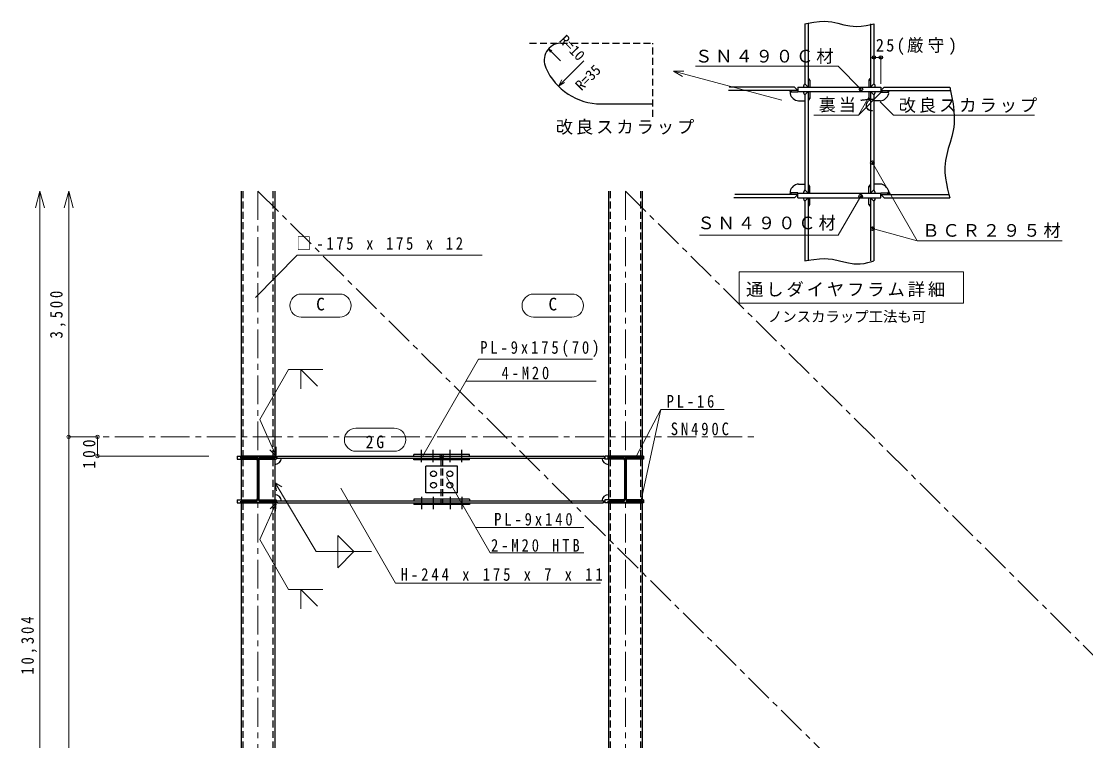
# Model space of a CAD drawing. Units: millimetres at full size, sheet at 1:30, with parts at other scales. Extents: x -4944 to 4928, y -3551 to 3986.
# Drawn here: x -4392 to 1155, y 239 to 3986 of the extents above; entities that cross this region are included whole.
import ezdxf
from ezdxf.enums import TextEntityAlignment as Align

# ---------------------------------------------------------------- set-up
doc = ezdxf.new("R2010")
doc.units = ezdxf.units.MM
doc.header["$LTSCALE"] = 30
doc.header["$PDMODE"] = 32
doc.header["$PDSIZE"] = 18
doc.linetypes.add('CHAIN1', pattern=[8, 5, -1, 1, -1])
doc.linetypes.add('DASHED1', pattern=[1.8, 1.2, -0.6])
for name, color, linetype, lineweight in [('0-0_0', 7, 'Continuous', 25), ('0-1_LAYER1', 4, 'Continuous', 18), ('0-2_LAYER6', 4, 'Continuous', 18), ('0-3_LAYER7', 4, 'Continuous', 18), ('0-8', 3, 'Continuous', 35), ('8-2', 7, 'Continuous', 25), ('8-3', 4, 'Continuous', 18)]:
    doc.layers.add(name, color=color, linetype=linetype, lineweight=lineweight)
doc.styles.add('ＭＳ ゴシック', font='')
doc.styles.get('ＭＳ ゴシック').set_extended_font_data('MS Gothic')

msp = doc.modelspace()

# ---------------------------------------------------------------- linework, layer by layer
at = {"layer": '0-0_0'}
for p, q in [((-3246.51, 3101.09), (-3246.51, 1721.09)), ((-3071.51, 3101.09), (-3071.51, 1721.09)), ((-1331.51, 3101.09), (-1331.51, 1721.09)), ((-1156.51, 3101.09), (-1156.51, 1721.09)), ((-3266.51, 1721.09), (-3266.51, 1705.09)), ((-3266.51, 1721.09), (-3064.01, 1721.09)), ((-3064.01, 1713.09), (-3056.01, 1721.09)), ((-3064.01, 1721.09), (-3064.01, 1705.09)), ((-3056.01, 1721.09), (-1359.51, 1721.09)), ((-2346.51, 1721.09), (-2346.51, 1730.09)), ((-2056.51, 1730.09), (-2346.51, 1730.09)), ((-2306.51, 1690.09), (-2306.51, 1753.09)), ((-2246.51, 1690.09), (-2246.51, 1753.09)), ((-2156.51, 1690.09), (-2156.51, 1753.09)), ((-2096.51, 1690.09), (-2096.51, 1753.09)), ((-2056.51, 1721.09), (-2056.51, 1730.09)), ((-1351.51, 1713.09), (-1359.51, 1721.09)), ((-1351.51, 1721.09), (-1351.51, 1705.09)), ((-1149.01, 1721.09), (-1351.51, 1721.09)), ((-1149.01, 1721.09), (-1149.01, 1705.09)), ((-3266.51, 1705.09), (-3064.01, 1705.09)), ((-3246.51, 1705.09), (-3246.51, 1493.09)), ((-3071.51, 1705.09), (-3071.51, 1493.09)), ((-3064.01, 1710.09), (-1351.51, 1710.09)), ((-2346.51, 1701.09), (-2346.51, 1710.09)), ((-2056.51, 1701.09), (-2346.51, 1701.09)), ((-2284.01, 1529.09), (-2284.01, 1669.09)), ((-2119.01, 1669.09), (-2284.01, 1669.09)), ((-2119.01, 1529.09), (-2119.01, 1669.09)), ((-2056.51, 1701.09), (-2056.51, 1710.09)), ((-1149.01, 1705.09), (-1351.51, 1705.09)), ((-1331.51, 1705.09), (-1331.51, 1493.09)), ((-1156.51, 1705.09), (-1156.51, 1493.09)), ((-2306.51, 1508.09), (-2306.51, 1445.09)), ((-2119.01, 1529.09), (-2284.01, 1529.09)), ((-2246.51, 1508.09), (-2246.51, 1445.09)), ((-2156.51, 1508.09), (-2156.51, 1445.09)), ((-2096.51, 1508.09), (-2096.51, 1445.09)), ((-3266.51, 1493.09), (-3266.51, 1477.09)), ((-3266.51, 1493.09), (-3064.01, 1493.09)), ((-3266.51, 1477.09), (-3064.01, 1477.09)), ((-3246.51, 1477.09), (-3246.51, -1478.91)), ((-3071.51, 1477.09), (-3071.51, -1478.91)), ((-3064.01, 1493.09), (-3064.01, 1477.09)), ((-3064.01, 1488.09), (-1351.51, 1488.09)), ((-3064.01, 1485.09), (-3056.01, 1477.09)), ((-3056.01, 1477.09), (-1359.51, 1477.09)), ((-2346.51, 1497.09), (-2346.51, 1488.09)), ((-2056.51, 1497.09), (-2346.51, 1497.09)), ((-2346.51, 1477.09), (-2346.51, 1468.09)), ((-2056.51, 1468.09), (-2346.51, 1468.09)), ((-2056.51, 1497.09), (-2056.51, 1488.09)), ((-2056.51, 1477.09), (-2056.51, 1468.09)), ((-1351.51, 1485.09), (-1359.51, 1477.09)), ((-1351.51, 1493.09), (-1351.51, 1477.09)), ((-1149.01, 1493.09), (-1351.51, 1493.09)), ((-1149.01, 1477.09), (-1351.51, 1477.09)), ((-1331.51, 1477.09), (-1331.51, -1478.91)), ((-1156.51, 1477.09), (-1156.51, -1478.91)), ((-1149.01, 1493.09), (-1149.01, 1477.09))]:
    msp.add_line(p, q, dxfattribs=at)
at = {"layer": '0-0_0', "linetype": 'DASHED1'}
for p, q in [((-3237.51, 3101.09), (-3237.51, 1721.09)), ((-3080.51, 3101.09), (-3080.51, 1721.09)), ((-1322.51, 3101.09), (-1322.51, 1721.09)), ((-1165.51, 3101.09), (-1165.51, 1721.09)), ((-3237.51, 1705.09), (-3237.51, 1493.09)), ((-3080.51, 1705.09), (-3080.51, 1493.09)), ((-2206.51, 1710.09), (-2206.51, 1477.09)), ((-2196.51, 1710.09), (-2196.51, 1477.09)), ((-1322.51, 1705.09), (-1322.51, 1493.09)), ((-1165.51, 1705.09), (-1165.51, 1493.09)), ((-3237.51, 1477.09), (-3237.51, -1478.91)), ((-3080.51, 1477.09), (-3080.51, -1478.91)), ((-1322.51, 1477.09), (-1322.51, -1478.91)), ((-1165.51, 1477.09), (-1165.51, -1478.91))]:
    msp.add_line(p, q, dxfattribs=at)
at = {"layer": '0-0_0', "color": 4, "lineweight": 18}
for p, q in [((-2955.16, 2767.5), (-3171.38, 2546.27)), ((-2955.16, 2767.5), (-1989.56, 2767.5)), ((-3149.4, 1912.29), (-2999.4, 2172.1)), ((-2999.4, 2172.1), (-2821.18, 2172.1)), ((-2935.69, 2172.1), (-2848.66, 2085.07)), ((-2935.69, 2172.1), (-2935.69, 2071.32)), ((-3064.01, 1721.09), (-3149.4, 1912.29)), ((-3994.96, 1721.09), (-3413.99, 1721.09)), ((-3064.01, 1721.09), (-3096.91, 1753.98)), ((-3064.01, 1721.09), (-3064.45, 1769.39)), ((-2176.87, 1613.69), (-1948.43, 1218.02)), ((-3069.34, 1582), (-2855.1, 1223.93)), ((-3069.34, 1582), (-3033.48, 1561.3)), ((-3069.34, 1582), (-3062.48, 1539.43)), ((-3064.01, 1477.09), (-3149.4, 1285.89)), ((-3064.01, 1477.09), (-3095.69, 1445.87)), ((-3064.01, 1477.09), (-3067.86, 1433.49)), ((-2024.25, 1349.34), (-1460.92, 1349.34)), ((-3149.4, 1285.89), (-2999.4, 1026.08)), ((-2742.61, 1308.27), (-2742.61, 1139.59)), ((-2855.1, 1223.93), (-2566.83, 1223.93)), ((-2999.4, 1026.08), (-2821.18, 1026.08)), ((-2935.69, 1026.08), (-2848.66, 939.05)), ((-2935.69, 1026.08), (-2935.69, 925.31))]:
    msp.add_line(p, q, dxfattribs=at)
for points in [[(-2299.9, 1721.89), (-2009.08, 2225.62), (-1415.7, 2225.62)], [(-2727.47, 1554.23), (-2441.26, 1058.51), (-1374.09, 1058.51)], [(-2742.61, 1308.27), (-2658.27, 1223.93), (-2742.61, 1139.59)]]:
    msp.add_lwpolyline(points, dxfattribs=at)
at = {"layer": '0-0_0'}
for centre in [(-2244.01, 1629.09), (-2159.01, 1629.09), (-2244.01, 1569.09), (-2159.01, 1569.09)]:
    msp.add_circle(centre, 15, dxfattribs=at)
for centre, start, end in [((-3071.51, 1713.09), 270, 358.36275), ((-1331.51, 1713.09), 181.63725, 270), ((-3071.51, 1485.09), 1.63724, 90), ((-1331.51, 1485.09), 90, 178.36276)]:
    msp.add_arc(centre, 35, start, end, dxfattribs=at)
at = {"layer": '0-0_0', "color": 4}
msp.add_point((-2201.51, 1721.09), dxfattribs=at)
at = {"layer": '0-1_LAYER1'}
for p, q in [((-2932.85, 2564.89), (-2732.85, 2564.89)), ((-1722.3, 2564.89), (-1522.3, 2564.89)), ((-2732.85, 2444.89), (-2932.85, 2444.89)), ((-1522.3, 2444.89), (-1722.3, 2444.89)), ((-2648.27, 1866.11), (-2448.27, 1866.11)), ((-2448.27, 1746.11), (-2648.27, 1746.11))]:
    msp.add_line(p, q, dxfattribs=at)
for centre, start, end in [((-2932.85, 2504.89), 90, 270), ((-2732.85, 2504.89), 270, 90), ((-1722.3, 2504.89), 90, 270), ((-1522.3, 2504.89), 270, 90), ((-2648.27, 1806.11), 90, 270), ((-2448.27, 1806.11), 270, 90)]:
    msp.add_arc(centre, 60, start, end, dxfattribs=at)
at = {"layer": '0-2_LAYER6'}
for p, q in [((-4294.96, 3101.09), (-4318.26, 3014.16)), ((-4294.96, 3101.09), (-4271.67, 3014.16)), ((-4144.96, 3101.09), (-4168.26, 3014.16)), ((-4144.96, 3101.09), (-4121.67, 3014.16)), ((-17.68, 3075.56), (-134.86, 2872.59)), ((-134.86, 2872.59), (-857.59, 2872.59)), ((-650.85, 2681.15), (-650.85, 2518.38)), ((518.84, 2681.15), (518.84, 2518.38)), ((-2075.54, 2110.5), (-1395.29, 2110.5)), ((-1460.86, 1218.02), (-1948.43, 1218.02))]:
    msp.add_line(p, q, dxfattribs=at)
at = {"layer": '0-3_LAYER7'}
for p, q in [((-4294.96, -1728.91), (-4294.96, 3101.09)), ((-4144.96, 1821.09), (-4144.96, 3101.09)), ((-1186.69, 1722.31), (-1059.96, 1963.47)), ((-1059.96, 1963.47), (-1162.73, 1483.27)), ((-1059.96, 1963.47), (-728.29, 1963.47))]:
    msp.add_line(p, q, dxfattribs=at)
at = {"layer": '0-3_LAYER7', "linetype": 'CHAIN1'}
msp.add_line((-4144.96, 1821.09), (-546.68, 1821.09), dxfattribs=at)
at = {"layer": '0-3_LAYER7', "color": 3, "lineweight": 35}
for p, q in [((-3246.51, 1721.09), (-3071.51, 1721.09)), ((-3071.51, 1721.09), (-3071.51, 1711.09)), ((-1331.51, 1721.09), (-1156.51, 1721.09)), ((-1156.51, 1721.09), (-1156.51, 1711.09)), ((-3162.01, 1701.09), (-3162.01, 1497.09)), ((-3156.01, 1701.09), (-3156.01, 1497.09)), ((-3146.01, 1711.09), (-3071.51, 1711.09)), ((-1247.01, 1701.09), (-1247.01, 1497.09)), ((-1241.01, 1701.09), (-1241.01, 1497.09)), ((-1231.01, 1711.09), (-1156.51, 1711.09)), ((-3172.01, 1487.09), (-3246.51, 1487.09)), ((-3246.51, 1477.09), (-3246.51, 1487.09)), ((-3071.51, 1477.09), (-3246.51, 1477.09)), ((-1257.01, 1487.09), (-1331.51, 1487.09)), ((-1331.51, 1477.09), (-1331.51, 1487.09)), ((-1156.51, 1477.09), (-1331.51, 1477.09))]:
    msp.add_line(p, q, dxfattribs=at)
for points in [[(-3172.01, 1711.09), (-3246.51, 1711.09), (-3246.51, 1721.09)], [(-1257.01, 1711.09), (-1331.51, 1711.09), (-1331.51, 1721.09)], [(-3146.01, 1487.09), (-3071.51, 1487.09), (-3071.51, 1477.09)], [(-1231.01, 1487.09), (-1156.51, 1487.09), (-1156.51, 1477.09)]]:
    msp.add_lwpolyline(points, dxfattribs=at)
for centre, start, end in [((-3172.01, 1701.09), 0, 90), ((-3146.01, 1701.09), 90, 180), ((-1257.01, 1701.09), 0, 90), ((-1231.01, 1701.09), 90, 180), ((-3172.01, 1497.09), 270, 0), ((-3146.01, 1497.09), 180, 270), ((-1257.01, 1497.09), 270, 0), ((-1231.01, 1497.09), 180, 270)]:
    msp.add_arc(centre, 10, start, end, dxfattribs=at)
at = {"layer": '0-3_LAYER7'}
for p in [(-4144.96, 1821.09), (-3994.96, 1821.09), (-3994.96, 1721.09)]:
    msp.add_point(p, dxfattribs=at)
at = {"layer": '0-8', "color": 4, "linetype": 'CHAIN1', "lineweight": 18}
for p, q in [((-3159.01, 3101.09), (2315.38, -2326.05)), ((-3159.01, 3101.09), (-3159.01, -3542.05)), ((-1244.01, 3101.09), (-1244.01, -3542.05)), ((-1244.01, 3101.09), (4230.38, -2326.05))]:
    msp.add_line(p, q, dxfattribs=at)
at = {"layer": '8-2'}
for p, q in [((-308.58, 3971.9), (-308.58, 3660)), ((-291.3, 3971.9), (-291.3, 3642.72)), ((34.14, 3971.9), (34.14, 3642.72)), ((51.42, 3971.9), (51.42, 3660)), ((-282.66, 3678.72), (-291.3, 3678.72)), ((-282.66, 3678.72), (-282.66, 3642.72)), ((25.5, 3678.72), (34.14, 3678.72)), ((25.5, 3678.72), (25.5, 3642.72)), ((-344.58, 3625.44), (-707.13, 3625.44)), ((-380.58, 3625.44), (-380.58, 3617.04)), ((-380.58, 3625.44), (-380.58, 3617.04)), ((-344.58, 3642.72), (87.42, 3642.72)), ((-291.3, 3642.72), (-308.58, 3660)), ((-291.3, 3619.68), (-308.58, 3602.4)), ((-291.3, 3619.68), (-291.3, 3089.76)), ((-282.66, 3619.68), (-282.66, 3583.68)), ((25.5, 3619.68), (25.5, 3583.68)), ((34.14, 3642.72), (51.42, 3660)), ((34.14, 3619.68), (34.14, 3089.76)), ((34.14, 3619.68), (51.42, 3602.4)), ((87.42, 3642.72), (87.42, 3619.68)), ((87.42, 3625.44), (449.97, 3625.44)), ((123.42, 3625.44), (123.42, 3617.04)), ((123.42, 3625.44), (123.42, 3617.04)), ((-1370.54, 3555.42), (-1100.85, 3555.42)), ((-341.43, 3571.5), (-308.58, 3571.5)), ((-308.58, 3602.4), (-308.58, 3107.04)), ((-282.66, 3583.68), (-291.3, 3583.68)), ((25.5, 3583.68), (34.14, 3583.68)), ((51.42, 3602.4), (51.42, 3107.04)), ((84.27, 3571.5), (51.42, 3571.5)), ((-341.43, 3137.93), (-308.58, 3137.93)), ((-291.3, 3089.76), (-308.58, 3107.04)), ((-282.66, 3125.76), (-291.3, 3125.76)), ((-282.66, 3089.76), (-282.66, 3125.76)), ((25.5, 3125.76), (34.14, 3125.76)), ((25.5, 3089.76), (25.5, 3125.76)), ((34.14, 3089.76), (51.42, 3107.04)), ((84.27, 3137.93), (51.42, 3137.93)), ((-361.86, 3066.72), (-678.36, 3066.72)), ((-344.58, 3084), (-674.04, 3084)), ((-380.58, 3084), (-380.58, 3092.4)), ((-380.58, 3084), (-380.58, 3092.4)), ((-344.58, 3084), (-361.86, 3066.72)), ((-344.58, 3066.72), (87.42, 3066.72)), ((-291.3, 3066.72), (-291.3, 2737.53)), ((-282.66, 3030.72), (-282.66, 3066.72)), ((25.5, 3030.72), (25.5, 3066.72)), ((34.14, 3066.72), (34.14, 2737.53)), ((87.42, 3066.72), (87.42, 3089.76)), ((87.42, 3084), (441.88, 3084)), ((123.42, 3084), (123.42, 3092.4)), ((123.42, 3084), (123.42, 3092.4)), ((-282.66, 3030.72), (-291.3, 3030.72)), ((25.5, 3030.72), (34.14, 3030.72))]:
    msp.add_line(p, q, dxfattribs=at)
at = {"layer": '8-2', "linetype": 'DASHED1'}
for p in [(-1742.75, 3872.02), (-1100.85, 3488.56)]:
    msp.add_line(p, (-1100.85, 3872.02), dxfattribs=at)
at = {"layer": '8-2', "color": 4, "lineweight": 18}
for p, q in [((-1582.33, 3780.15), (-1643.98, 3841.8)), ((-1643.98, 3841.8), (-1626.74, 3831.85)), ((-1643.98, 3841.8), (-1634.02, 3824.56)), ((-992.9, 3725.41), (-946.13, 3698.41)), ((-135.03, 3751.23), (-878.61, 3751.23)), ((-15.97, 3632.17), (-135.03, 3751.23)), ((-1593.14, 3647.55), (-1560.73, 3666.26)), ((96.5, 3622.66), (-29.6, 3496.56)), ((-29.6, 3496.56), (26.92, 3594.45)), ((84.27, 3565.74), (153.46, 3496.56)), ((-29.6, 3496.56), (-260.9, 3496.56)), ((153.46, 3496.56), (888.58, 3496.56)), ((277.63, 2843.07), (1031.71, 2843.07)), ((518.84, 2681.15), (-650.85, 2681.15)), ((-650.85, 2518.38), (518.84, 2518.38))]:
    msp.add_line(p, q, dxfattribs=at)
at = {"layer": '8-2'}
for points in [[(-308.58, 3971.9), (-291.52, 3975.34), (-262.15, 3980.69), (-232.83, 3984.46), (-203.63, 3985.66), (-186.76, 3984.79), (-168.52, 3982.38), (-137.18, 3975.74), (-105.89, 3968.05), (-74.55, 3961.71), (-56.31, 3959.62), (-41.38, 3959.11), (-15.54, 3960.48), (10.38, 3964), (36.35, 3968.83), (51.42, 3971.9)], [(-344.58, 3625.44), (-361.86, 3642.72), (-703.36, 3642.72)], [(-344.58, 3619.68), (-344.58, 3617.04), (-380.58, 3617.04)], [(-344.58, 3642.72), (-344.58, 3619.68), (87.42, 3619.68)], [(87.42, 3625.44), (104.7, 3642.72), (446.2, 3642.72)], [(87.42, 3619.68), (87.42, 3617.04), (123.42, 3617.04)], [(446.2, 3642.72), (450.5, 3623), (457.55, 3589.02), (463.6, 3555.1), (468.02, 3521.28), (470.18, 3487.6), (469.43, 3454.11), (467.42, 3434.77), (464.38, 3416.59), (457.08, 3385.37), (448.2, 3354.25), (438.95, 3323.18), (430.53, 3292.08), (424.15, 3260.88), (421.85, 3242.72), (420.87, 3226.31), (421.39, 3197.92), (424.29, 3169.4), (429.04, 3140.79), (435.12, 3112.11), (442.03, 3083.39), (446.2, 3066.72)], [(-344.58, 3089.76), (-344.58, 3092.4), (-380.58, 3092.4)], [(-344.58, 3066.72), (-344.58, 3089.76), (87.42, 3089.76)], [(-291.3, 3066.72), (-308.58, 3049.44), (-308.58, 2737.53)], [(34.14, 3066.72), (51.42, 3049.44), (51.42, 2737.53)], [(87.42, 3089.76), (87.42, 3092.4), (123.42, 3092.4)], [(87.42, 3084), (104.7, 3066.72), (446.2, 3066.72)], [(-308.58, 2737.53), (-291.55, 2740.69), (-262.21, 2745.59), (-232.91, 2749), (-203.68, 2749.96), (-186.76, 2749.03), (-164.95, 2746.02), (-127.47, 2737.72), (-90.09, 2728.64), (-52.77, 2722.42), (-31.14, 2721.57), (-19.63, 2722.22), (0.22, 2724.94), (20.06, 2729.17), (39.91, 2734.34), (51.42, 2737.53)]]:
    msp.add_lwpolyline(points, dxfattribs=at)
at = {"layer": '8-2', "color": 4, "lineweight": 18}
for points in [[(-1460.54, 3780.15), (-1593.14, 3647.55), (-1574.43, 3679.96)], [(51.42, 3797.52), (87.42, 3797.52), (87.42, 3660.56)], [(-428.53, 3574.18), (-992.9, 3725.41), (-938.9, 3725.41)], [(43.24, 3249.05), (277.63, 2843.07), (43.64, 2905.77)]]:
    msp.add_lwpolyline(points, dxfattribs=at)
at = {"layer": '8-2'}
for centre, radius, start, end in [((-1577, 3782.19), 90, 93.46877, 205.57591), ((-1370.54, 3870.41), 315, 203.83623, 270), ((-298.12, 3671.9), 16.9, 23.80862, 66.19135), ((40.97, 3671.9), 16.9, 113.80862, 156.19136), ((-376.38, 3629.87), 13.5, 199.17325, 251.90146), ((-371.22, 3611.04), 14.4, 149.06233, 187.74303), ((-336.68, 3621.68), 50.4, 194.45647, 264.59616), ((-295.7, 3644.42), 20.21, 129.59679, 184.8429), ((-289.5, 3620.57), 26.35, 181.94809, 223.61295), ((38.54, 3644.42), 20.21, 355.1571, 50.40321), ((32.34, 3620.57), 26.35, 316.38705, 358.05191), ((79.53, 3621.68), 50.4, 275.40384, 345.54352), ((119.23, 3629.87), 13.5, 288.09854, 340.82672), ((114.06, 3611.04), 14.4, 352.25696, 30.93765), ((-298.12, 3590.5), 16.9, 293.80862, 336.19136), ((40.97, 3590.5), 16.9, 203.80862, 246.19135), ((-336.68, 3087.76), 50.4, 95.40384, 165.54352), ((-289.5, 3088.86), 26.35, 136.38705, 178.05191), ((-298.12, 3118.94), 16.9, 23.80862, 66.19135), ((40.97, 3118.94), 16.9, 113.80862, 156.19136), ((32.34, 3088.86), 26.35, 1.94809, 43.61295), ((79.53, 3087.76), 50.4, 14.45645, 84.59616), ((-376.38, 3079.56), 13.5, 108.09853, 160.82672), ((-371.22, 3098.4), 14.4, 172.25694, 210.93764), ((-295.7, 3065.01), 20.21, 175.1571, 230.40321), ((38.54, 3065.01), 20.21, 309.59679, 4.8429), ((119.23, 3079.56), 13.5, 19.17326, 71.90146), ((114.06, 3098.4), 14.4, 329.06233, 7.74304), ((-298.12, 3037.54), 16.9, 293.80862, 336.19136), ((40.97, 3037.54), 16.9, 203.80862, 246.19135)]:
    msp.add_arc(centre, radius, start, end, dxfattribs=at)
at = {"layer": '8-2', "color": 4}
for p in [(51.42, 3797.52), (87.42, 3797.52), (-15.97, 3632.17), (43.24, 3249.05), (-17.68, 3075.56), (43.64, 2905.77)]:
    msp.add_point(p, dxfattribs=at)
at = {"layer": '8-3'}
for p, q in [((-4144.96, -1728.91), (-4144.96, 1821.09)), ((-3994.96, 1721.09), (-3994.96, 1821.09))]:
    msp.add_line(p, q, dxfattribs=at)

# ---------------------------------------------------------------- texts
at = {"layer": '0-0_0', "char_height": 65.98, "attachment_point": 7, "style": 'ＭＳ ゴシック'}
for s, insert in [('\\T1.36;\\W0.85;□-175\\~x\\~175\\~x\\~12', (-2958.34, 2793.91)), ('\\T1.4;\\W0.85;H-244\\~x\\~175\\~x\\~7\\~x\\~11', (-2415.14, 1070.55))]:
    msp.add_mtext(s, dxfattribs=dict(at, insert=insert))
at = {"layer": '0-1_LAYER1', "color": 7, "style": 'ＭＳ ゴシック'}
for p in [(-2855.35, 2459.89), (-1644.8, 2459.89)]:
    msp.add_text('C', height=65.98, dxfattribs=at).set_placement(p, align=Align.BOTTOM_LEFT)
at = {"layer": '0-1_LAYER1', "color": 7, "insert": (-2597.02, 1761.11), "char_height": 65.98, "attachment_point": 7, "style": 'ＭＳ ゴシック'}
msp.add_mtext('\\T1.36;\\W0.9;2G', dxfattribs=at)
at = {"layer": '0-2_LAYER6', "style": 'ＭＳ ゴシック'}
msp.add_text('ノンスカラップ工法も可', height=54.99, dxfattribs=at).set_placement((-501.19, 2403.43), align=Align.BOTTOM_LEFT)
at = {"layer": '0-2_LAYER6', "color": 7, "char_height": 65.98, "attachment_point": 7, "style": 'ＭＳ ゴシック'}
for s, insert in [('\\T1.39;\\W0.85;PL-9x175(70)', (-2000.7, 2236.49)), ('\\T1.38;\\W0.85;4-M20', (-1889.41, 2120.56)), ('\\T1.38;\\W0.85;PL-16', (-1029.15, 1972.57)), ('\\T1.39;\\W0.85;SN490C', (-1007.59, 1828.85)), ('\\T1.39;\\W0.85;PL-9x140', (-1928.07, 1358.3)), ('\\T1.39;\\W0.85;2-M20\\~HTB', (-1944.35, 1222.23))]:
    msp.add_mtext(s, dxfattribs=dict(at, insert=insert))
at = {"layer": '0-3_LAYER7', "color": 7, "char_height": 65.98, "attachment_point": 7, "rotation": 90, "style": 'ＭＳ ゴシック'}
for s, insert in [('\\T1.38;\\W0.85;3,500', (-4159.96, 2333.59)), ('\\T1.38;\\W0.9;100', (-4005.19, 1655.49)), ('\\T1.39;\\W0.85;10,304', (-4309.96, 582.34))]:
    msp.add_mtext(s, dxfattribs=dict(at, insert=insert))
at = {"layer": '8-2', "color": 4, "style": 'ＭＳ ゴシック'}
for s, rotation, p in [('R=10', 314.061, (-1604.51, 3871.15)), ('R=35', 45, (-1460.67, 3608.97))]:
    msp.add_text(s, height=54.99, rotation=rotation, dxfattribs=at).set_placement(p, align=Align.BOTTOM_LEFT)
at = {"layer": '8-2', "char_height": 65.98, "attachment_point": 7, "style": 'ＭＳ ゴシック'}
for s, insert in [('\\T1.27;\\W0.95;25(厳守)', (61.17, 3810.74)), ('\\T1.17;ＳＮ４９０Ｃ材', (-880.8, 3763.98)), ('\\T1.17;裏当て', (-236.96, 3510.93)), ('\\T1.17;改良スカラップ', (180.46, 3508.01)), ('\\T1.17;改良スカラップ', (-1606.91, 3394.98)), ('\\T1.17;ＳＮ４９０Ｃ材', (-868.87, 2895.29)), ('\\T1.17;ＢＣＲ２９５材', (303.17, 2856.49)), ('\\T1.17;通しダイヤフラム詳細', (-614.89, 2549.4))]:
    msp.add_mtext(s, dxfattribs=dict(at, insert=insert))

doc.saveas('drawing.dxf')
